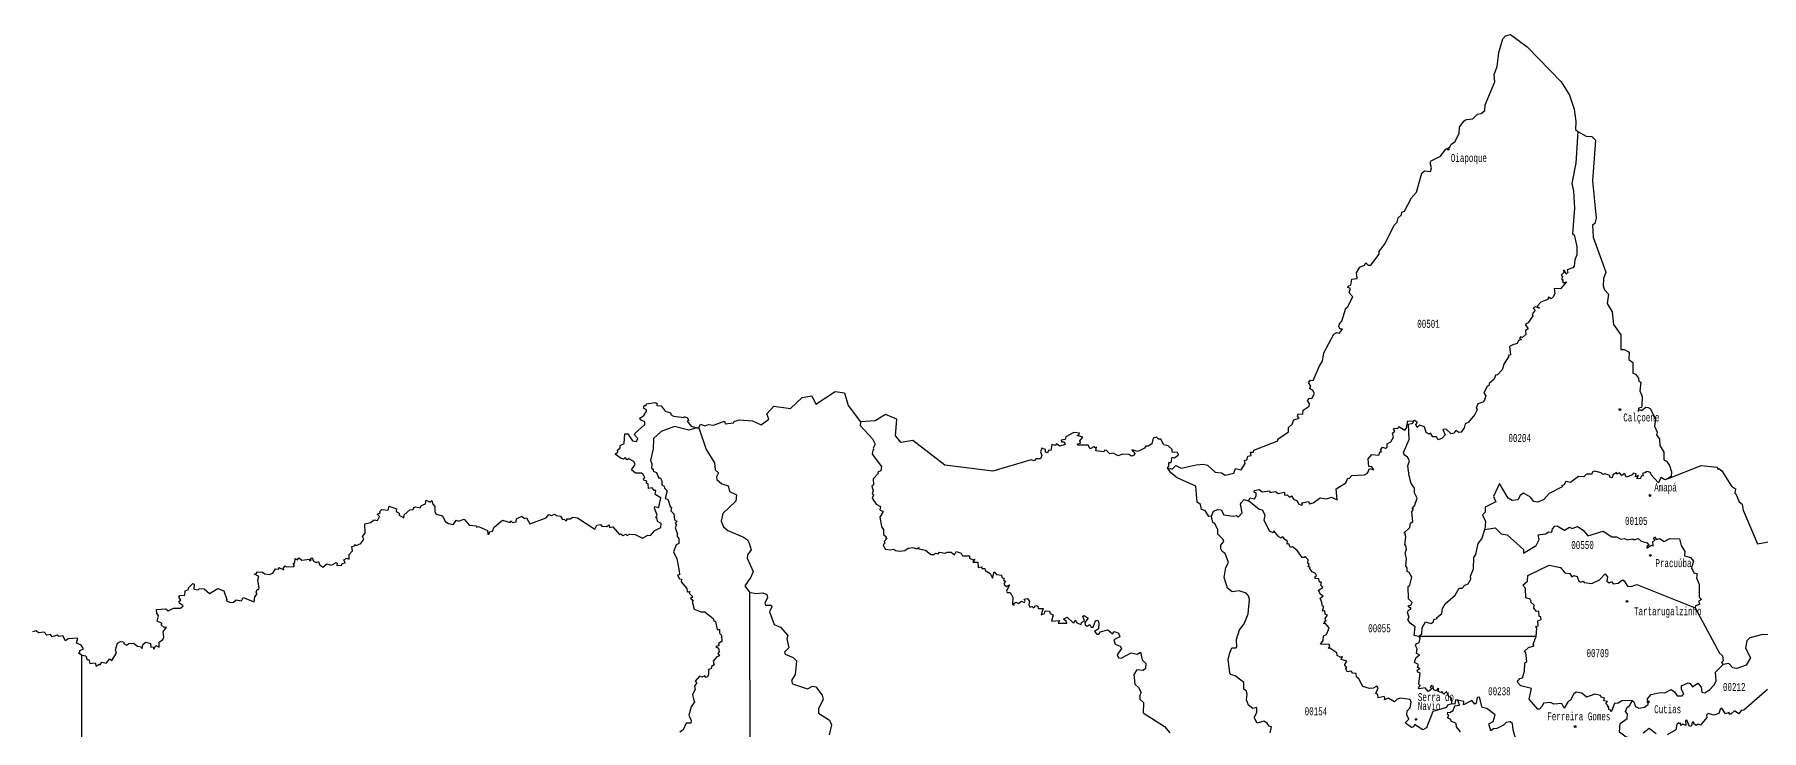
# Model space of a CAD drawing. Header units: millimetres. Extents: x 9851 to 10267, y 23387 to 23778.
# Drawn here: x 9999.4 to 10088.6, y 23733.2 to 23769.2 of the extents above; entities that cross this region are included whole.
import ezdxf
from ezdxf.enums import TextEntityAlignment as Align

# ---------------------------------------------------------------- set-up
doc = ezdxf.new("R2010")
doc.units = ezdxf.units.MM
doc.layers.add('3', color=7, linetype='Continuous')
doc.styles.add('MONOTXT', font='MONOTXT', dxfattribs={"height": 0.2})

# ---------------------------------------------------------------- blocks, each defined once
blk = doc.blocks.new('SEDE')
at = {"layer": '3', "color": 7, "linetype": 'Continuous'}
blk.add_circle((0, 0), 0.00451, dxfattribs=at)

msp = doc.modelspace()

# ---------------------------------------------------------------- linework, layer by layer
at = {"color": 7, "linetype": 'Continuous'}
for p, q in [((10033.577, 23748.818), (10033.68, 23748.829)), ((10036.303, 23740.325), (10036.319, 23710.888)), ((10070.86, 23738.027), (10070.887, 23738.027)), ((10076.935, 23738.025), (10070.887, 23738.027)), ((10001.802, 23727.432), (10001.802, 23737.074))]:
    msp.add_line(p, q, dxfattribs=at)
for points in [[(10057.965, 23746.657), (10057.997, 23746.738), (10058.143, 23746.69), (10058.329, 23746.873), (10058.602, 23746.735), (10059.37, 23746.916), (10059.761, 23746.94), (10059.961, 23746.902), (10060.352, 23746.531), (10060.678, 23746.49), (10060.871, 23746.37), (10061.314, 23746.484), (10061.399, 23746.727), (10061.697, 23746.652), (10061.907, 23746.979), (10061.88, 23747.14), (10061.999, 23747.172), (10062.038, 23747.366), (10062.217, 23747.39), (10062.183, 23747.571), (10062.342, 23747.567), (10062.355, 23747.667), (10063.595, 23748.153), (10063.587, 23748.231), (10064.14, 23748.611), (10064.148, 23748.84), (10064.328, 23749.014), (10064.413, 23749.243), (10064.702, 23749.32), (10064.607, 23749.433), (10064.651, 23749.548), (10064.883, 23749.531), (10064.899, 23749.739), (10065.208, 23749.947), (10065.229, 23750.07), (10065.121, 23750.243), (10065.228, 23750.362), (10065.358, 23750.341), (10065.48, 23750.594), (10065.398, 23750.751), (10065.228, 23750.863), (10065.298, 23750.987), (10065.178, 23751.165), (10065.277, 23751.288), (10065.424, 23751.268), (10065.755, 23752.029), (10065.895, 23752.27), (10065.973, 23752.699), (10066.486, 23753.66), (10066.644, 23753.748), (10066.788, 23753.728), (10066.94, 23753.932), (10066.823, 23753.932), (10066.742, 23754.04), (10066.773, 23754.204), (10066.905, 23754.335), (10067.102, 23755.016), (10067.194, 23755.071), (10067.466, 23755.599), (10067.282, 23755.803), (10067.342, 23756.037), (10067.214, 23756.08), (10067.248, 23756.174), (10067.365, 23756.194), (10067.424, 23756.519), (10067.69, 23756.555), (10067.652, 23756.84), (10067.825, 23757.136), (10068.065, 23757.24), (10068.133, 23757.36), (10068.261, 23757.228), (10068.395, 23757.243), (10068.835, 23757.811), (10068.825, 23757.938), (10069.129, 23758.339), (10069.617, 23759.323), (10069.766, 23759.452), (10069.815, 23759.691), (10069.985, 23759.835), (10069.997, 23759.984), (10070.143, 23760.027), (10070.505, 23760.714), (10070.753, 23761.017), (10071.036, 23761.986), (10071.179, 23762.113), (10071.474, 23762.086), (10071.541, 23762.265), (10071.464, 23762.52), (10071.513, 23762.632), (10071.995, 23762.871), (10072.272, 23763.237), (10072.473, 23763.341), (10072.548, 23763.496), (10072.733, 23763.61), (10072.957, 23764.046), (10072.98, 23764.368), (10073.199, 23764.678), (10073.321, 23764.762), (10073.672, 23764.807), (10073.901, 23765.049), (10074.097, 23765.082), (10074.291, 23765.243), (10074.31, 23765.535), (10074.802, 23766.711), (10074.778, 23767.095), (10074.921, 23767.509), (10075.018, 23768.241), (10075.215, 23768.944), (10075.352, 23769.099), (10075.616, 23769.165), (10076.48, 23768.533), (10078.237, 23766.711), (10078.654, 23766.029), (10078.908, 23765.305), (10078.989, 23764.669), (10078.967, 23764.246), (10079.089, 23764.157)], [(10079.089, 23764.157), (10078.982, 23762.515), (10078.78, 23761.46), (10078.871, 23761.071), (10078.924, 23760.189), (10078.821, 23758.854), (10078.909, 23758.801), (10079.045, 23758.196), (10079.039, 23757.763), (10078.938, 23757.519), (10078.907, 23757.183), (10078.836, 23757.09), (10078.539, 23756.991), (10078.581, 23756.859), (10078.488, 23756.777), (10078.403, 23756.966), (10078.35, 23756.956), (10078.378, 23756.862), (10078.237, 23756.713), (10078.319, 23756.611), (10078.254, 23756.552), (10078.328, 23756.478), (10078.292, 23756.407), (10078.354, 23756.323), (10078.503, 23756.378), (10078.2, 23756.018), (10077.869, 23756.037), (10077.912, 23755.764), (10077.828, 23755.619), (10077.709, 23755.503), (10077.577, 23755.588), (10077.543, 23755.464), (10077.186, 23755.322), (10076.99, 23755.118), (10077.108, 23755.008), (10076.901, 23755.078), (10076.791, 23755.02), (10076.887, 23754.901), (10076.737, 23754.707), (10076.762, 23754.62), (10076.525, 23754.253), (10076.369, 23754.16), (10076.534, 23753.941), (10076.393, 23753.854), (10076.41, 23753.649), (10076.229, 23753.496), (10076.129, 23753.524), (10076.072, 23753.44), (10076.189, 23753.392), (10076.023, 23753.337), (10075.959, 23753.187), (10075.737, 23753.108), (10075.554, 23753.032), (10075.615, 23752.598), (10075.502, 23752.565), (10075.536, 23752.519), (10075.28, 23752.153), (10075.182, 23751.831), (10074.938, 23751.568), (10074.833, 23751.542), (10074.777, 23751.333), (10074.518, 23751.111), (10074.496, 23750.997), (10074.407, 23750.982), (10074.239, 23750.613), (10074.337, 23750.489), (10074.268, 23750.261), (10074.182, 23750.146), (10073.927, 23750.058), (10073.842, 23749.835), (10073.906, 23749.789), (10073.769, 23749.522), (10073.449, 23749.124), (10073.268, 23749.035), (10073.228, 23748.828), (10073.057, 23748.604), (10072.937, 23748.579), (10072.785, 23748.679), (10072.694, 23748.554), (10072.542, 23748.518), (10072.288, 23748.752), (10072.124, 23748.734), (10072.238, 23748.457), (10072.092, 23748.282), (10071.883, 23748.198), (10071.797, 23748.366), (10071.605, 23748.356), (10071.484, 23748.557), (10071.414, 23748.495), (10071.255, 23748.58), (10071.178, 23748.881), (10070.91, 23748.955), (10070.801, 23748.85), (10070.726, 23749.004), (10070.807, 23749.1), (10070.65, 23749.196), (10070.598, 23749.163)], [(10079.089, 23764.157), (10079.526, 23763.901), (10079.812, 23763.896), (10080, 23763.703), (10079.848, 23761.596), (10080.047, 23759.672), (10079.966, 23759.391), (10079.853, 23759.297), (10079.886, 23758.682), (10080.536, 23756.878), (10080.417, 23756.547), (10080.399, 23756.168), (10080.478, 23755.966), (10080.685, 23755.735), (10080.608, 23755.252), (10080.867, 23754.83), (10080.944, 23754.167), (10081.313, 23753.639), (10081.317, 23752.874), (10081.487, 23752.88), (10081.737, 23752.743), (10081.724, 23752.361), (10081.938, 23752.211), (10081.93, 23751.655), (10082.07, 23751.592), (10082.225, 23751.393), (10082.252, 23751.238), (10082.346, 23751.184), (10082.296, 23750.738), (10082.421, 23750.445), (10082.397, 23749.973), (10082.385, 23749.879), (10082.227, 23749.838), (10082.21, 23749.666), (10082.275, 23749.77), (10082.388, 23749.724), (10082.6, 23749.885), (10082.729, 23749.879), (10082.842, 23749.807), (10083.108, 23749.278), (10083.051, 23748.915), (10083.192, 23748.604), (10083.155, 23748.455), (10083.313, 23748.245), (10083.331, 23747.91), (10083.532, 23747.561), (10083.534, 23747.169), (10083.672, 23747.105), (10083.824, 23746.882), (10083.93, 23746.551), (10083.909, 23746.316), (10083.731, 23746.179)], [(10033.68, 23748.829), (10033.773, 23749.014), (10034.016, 23748.934), (10034.184, 23749.004), (10034.44, 23748.968), (10035.01, 23749.176), (10035.05, 23749.033), (10035.477, 23749.084), (10035.509, 23749.157), (10035.759, 23749.23), (10036.462, 23749.186), (10036.903, 23748.982), (10037.3, 23749.278), (10037.195, 23749.553), (10037.554, 23749.952), (10038.409, 23749.832), (10039.028, 23750.391), (10039.522, 23750.474), (10039.726, 23750.055), (10040.719, 23750.707), (10041.214, 23750.634), (10041.403, 23749.983), (10042.034, 23749.135)], [(10001.802, 23737.074), (10002.01, 23737.03), (10002.088, 23736.83), (10002.163, 23736.838), (10002.213, 23736.632), (10002.488, 23736.668), (10002.544, 23736.507), (10002.697, 23736.61), (10002.755, 23736.563), (10002.841, 23736.702), (10003.058, 23736.663), (10003.244, 23736.882), (10003.36, 23736.796), (10003.605, 23737.174), (10003.549, 23737.352), (10003.652, 23737.696), (10003.81, 23737.771), (10003.955, 23737.76), (10003.997, 23737.649), (10004.116, 23737.591), (10004.23, 23737.68), (10004.469, 23737.682), (10004.674, 23737.535), (10004.872, 23737.496), (10004.902, 23737.418), (10004.98, 23737.63), (10005.11, 23737.743), (10005.355, 23737.677), (10005.374, 23737.474), (10005.485, 23737.493), (10005.527, 23737.377), (10005.627, 23737.574), (10005.794, 23737.477), (10005.805, 23737.747), (10005.995, 23737.882), (10006.047, 23737.991), (10006.013, 23738.281), (10006.177, 23738.512), (10006.055, 23738.506), (10005.906, 23738.645), (10005.96, 23738.699), (10005.705, 23738.83), (10005.775, 23739.099), (10005.677, 23739.246), (10005.669, 23739.427), (10006.137, 23739.458), (10006.272, 23739.358), (10006.537, 23739.507), (10006.9, 23739.498), (10007.038, 23739.613), (10006.853, 23739.761), (10006.841, 23739.861), (10006.92, 23739.907), (10006.809, 23740.063), (10006.861, 23740.151), (10007.125, 23740.178), (10007.152, 23740.399), (10007.322, 23740.463), (10007.311, 23740.555), (10007.532, 23740.768), (10007.613, 23740.737), (10007.585, 23740.482), (10007.828, 23740.441), (10007.874, 23740.522), (10008.133, 23740.505), (10008.396, 23740.265), (10008.826, 23740.52), (10009.15, 23740.399), (10009.295, 23739.951), (10009.26, 23739.898), (10009.462, 23739.787), (10009.643, 23739.809), (10009.78, 23739.937), (10010.062, 23739.871), (10010.147, 23740.051), (10010.714, 23739.828), (10010.744, 23740.08), (10010.869, 23740.235), (10010.813, 23740.329), (10010.857, 23740.471), (10010.931, 23740.456), (10010.97, 23740.526), (10010.903, 23740.965), (10010.953, 23741.13), (10010.73, 23741.254), (10010.854, 23741.313), (10010.855, 23741.382), (10011.137, 23741.369), (10011.254, 23741.274), (10011.488, 23741.246), (10011.667, 23741.309), (10011.806, 23741.541), (10011.985, 23741.516), (10011.985, 23741.6), (10012.235, 23741.476), (10012.225, 23741.576), (10012.314, 23741.687), (10012.355, 23741.633), (10012.758, 23741.65), (10012.792, 23741.708), (10012.72, 23741.817), (10012.802, 23741.861), (10012.833, 23742.064), (10012.952, 23741.99), (10013.013, 23742.095), (10013.174, 23741.985), (10013.56, 23742.026), (10013.572, 23741.952), (10013.655, 23741.974), (10013.637, 23742.084), (10013.705, 23742.107), (10013.776, 23741.935), (10013.916, 23741.855), (10014.032, 23741.906), (10014.078, 23741.755), (10014.252, 23741.621), (10014.463, 23741.783), (10014.708, 23741.727), (10014.939, 23741.859), (10014.996, 23741.824), (10014.985, 23741.701), (10015.224, 23741.722), (10015.253, 23741.804), (10015.405, 23741.839), (10015.343, 23742.002), (10015.495, 23742.078), (10015.614, 23742.028), (10015.611, 23742.271), (10015.783, 23742.466), (10015.758, 23742.686), (10015.886, 23742.723), (10015.905, 23742.798), (10015.98, 23742.745), (10016.223, 23742.836), (10016.378, 23743.066), (10016.306, 23743.209), (10016.437, 23743.382), (10016.422, 23743.858), (10016.727, 23743.925), (10016.906, 23744.072), (10017.079, 23744.035), (10017.189, 23744.24), (10017.065, 23744.361), (10017.214, 23744.409), (10017.194, 23744.502), (10017.3, 23744.601), (10017.624, 23744.57), (10017.685, 23744.765), (10018.068, 23744.634), (10018.045, 23744.495), (10018.192, 23744.409), (10018.202, 23744.301), (10018.433, 23744.166), (10018.465, 23744.333), (10018.757, 23744.585), (10018.923, 23744.594), (10018.965, 23744.699), (10019.068, 23744.739), (10019.282, 23744.689), (10019.348, 23744.808), (10019.557, 23744.9), (10019.59, 23745.076), (10019.793, 23744.976), (10019.889, 23745.062), (10019.931, 23744.873), (10020.045, 23744.763), (10020.044, 23744.485), (10020.117, 23744.358), (10020.437, 23744.267), (10020.581, 23743.985), (10020.749, 23743.871), (10020.995, 23743.827), (10021.164, 23744.042), (10021.258, 23743.992), (10021.559, 23744.102), (10021.821, 23743.791), (10022.17, 23743.751), (10022.194, 23743.69), (10022.298, 23743.73), (10022.768, 23743.523), (10022.777, 23743.332), (10022.843, 23743.322), (10022.87, 23743.439), (10023.018, 23743.486), (10023.107, 23743.682), (10023.547, 23744.056), (10023.933, 23743.921), (10023.965, 23744.007), (10024.057, 23743.93), (10024.246, 23743.969), (10024.265, 23744.11), (10024.542, 23744.257), (10024.678, 23744.141), (10024.772, 23744.162), (10024.958, 23743.857), (10025.8, 23744.178), (10025.928, 23744.338), (10026.067, 23744.29), (10026.244, 23744.359), (10026.309, 23744.283), (10026.527, 23744.256), (10026.638, 23744.081), (10026.72, 23744.1), (10026.786, 23744.031), (10026.858, 23744.031), (10026.87, 23744.126), (10027.035, 23744.127), (10027.174, 23744.212), (10027.407, 23744.169), (10028.316, 23743.579), (10028.412, 23743.784), (10028.606, 23743.818), (10028.667, 23743.742), (10028.932, 23743.724), (10029.047, 23743.803), (10029.071, 23743.675), (10029.23, 23743.705), (10029.58, 23743.308), (10029.628, 23743.348), (10029.77, 23743.263), (10029.903, 23743.328), (10029.982, 23743.248), (10030.092, 23743.317), (10030.39, 23743.3), (10030.767, 23743.111), (10031.055, 23743.28), (10031.192, 23743.249), (10031.413, 23743.513), (10031.718, 23743.678), (10031.737, 23743.875), (10031.551, 23743.988), (10031.536, 23744.131), (10031.461, 23744.19), (10031.531, 23744.302), (10031.393, 23744.662), (10031.405, 23744.763), (10031.619, 23744.703), (10031.725, 23745.208), (10031.428, 23745.376), (10031.465, 23745.584), (10031.375, 23745.583), (10031.269, 23745.715), (10031.088, 23745.682), (10031.059, 23745.928), (10030.975, 23745.949), (10031.001, 23746.058), (10030.843, 23746.111), (10030.819, 23746.194), (10030.89, 23746.256), (10030.799, 23746.41), (10030.725, 23746.474), (10030.405, 23746.486), (10030.206, 23746.645), (10030.395, 23746.933), (10030.327, 23747.076), (10030.068, 23747.226), (10029.983, 23747.172), (10029.876, 23747.297), (10029.796, 23747.212), (10029.667, 23747.246), (10029.367, 23747.455), (10029.503, 23747.58), (10029.475, 23747.662), (10029.611, 23747.784), (10029.622, 23747.909), (10029.818, 23748.01), (10029.855, 23748.521), (10030.017, 23748.506), (10030.25, 23748.148), (10030.46, 23748.122), (10030.531, 23748.273), (10030.357, 23748.461), (10030.39, 23748.54), (10030.886, 23749.001), (10030.899, 23749.137), (10030.667, 23749.241), (10030.641, 23749.326), (10030.845, 23749.468), (10030.981, 23749.694), (10030.977, 23749.762), (10030.827, 23749.843), (10030.863, 23749.975), (10030.96, 23749.987), (10030.974, 23750.072), (10031.41, 23750.132), (10031.515, 23750.103), (10031.512, 23749.984), (10031.74, 23749.97), (10031.948, 23749.687), (10032.211, 23749.603), (10032.249, 23749.489), (10032.368, 23749.42), (10032.917, 23749.363), (10032.942, 23749.415), (10033.09, 23749.35), (10033.141, 23749.203), (10033.082, 23749.177), (10033.287, 23748.902), (10033.577, 23748.818)], [(10033.577, 23748.818), (10033.157, 23748.705), (10032.421, 23748.888), (10031.733, 23748.633), (10031.338, 23748.265), (10031.317, 23747.739), (10031.188, 23747.157), (10031.259, 23746.966), (10031.232, 23746.747), (10031.327, 23746.681), (10031.318, 23746.589), (10031.503, 23746.519), (10031.616, 23746.227), (10031.685, 23746.249), (10031.772, 23746.077), (10031.769, 23745.874), (10031.888, 23745.809), (10031.9, 23745.696), (10032.043, 23745.568), (10031.944, 23745.17), (10032.075, 23745.144), (10032.195, 23744.756), (10032.276, 23744.7), (10032.231, 23744.529), (10032.397, 23744.38), (10032.425, 23744.073), (10032.537, 23744.001), (10032.457, 23743.903), (10032.535, 23743.783), (10032.463, 23743.677), (10032.579, 23743.326), (10032.548, 23743.231), (10032.643, 23743.098), (10032.643, 23742.847), (10032.518, 23742.776), (10032.366, 23742.418), (10032.537, 23742.056), (10032.663, 23741.43), (10032.682, 23741.23), (10032.581, 23741.204), (10032.689, 23741.01), (10032.789, 23741.001), (10032.777, 23740.852), (10033.062, 23740.515), (10033.085, 23740.337), (10033.217, 23740.361), (10033.175, 23740.266), (10033.372, 23740.087), (10033.256, 23739.992), (10033.409, 23739.902), (10033.338, 23739.851), (10033.437, 23739.451), (10033.786, 23739.303), (10033.995, 23739.305), (10034.427, 23738.956), (10034.455, 23738.837), (10034.548, 23738.802), (10034.636, 23738.387), (10034.753, 23738.387), (10034.753, 23738.208), (10034.852, 23738.11), (10034.871, 23737.767), (10034.699, 23737.671), (10034.708, 23737.556), (10034.552, 23737.51), (10034.705, 23737.426), (10034.736, 23737.234), (10034.656, 23737.147), (10034.754, 23737.027), (10034.62, 23736.979), (10034.422, 23736.757), (10034.476, 23736.566), (10034.334, 23736.49), (10034.311, 23736.365), (10034.18, 23736.325), (10034.188, 23736.071), (10034.123, 23735.948), (10034.04, 23735.906), (10033.991, 23735.992), (10033.837, 23735.927), (10033.713, 23735.985), (10033.492, 23735.728), (10033.574, 23735.615), (10033.452, 23735.488), (10033.489, 23735.288), (10033.357, 23735.026), (10033.411, 23734.799), (10033.455, 23734.656), (10033.279, 23734.404), (10033.173, 23733.97), (10033.293, 23733.695), (10033.269, 23733.545), (10033.029, 23733.548), (10032.875, 23733.212), (10032.703, 23733.089)], [(10033.68, 23748.829), (10034.057, 23747.703), (10034.483, 23747.023), (10034.531, 23746.651), (10034.703, 23746.503), (10034.59, 23746.294), (10034.607, 23746.152), (10034.862, 23745.923), (10035.195, 23745.821), (10035.258, 23745.535), (10035.633, 23745.367), (10035.587, 23745.028), (10034.921, 23744.393), (10034.843, 23744.001), (10034.949, 23743.711), (10035.178, 23743.515), (10035.987, 23743.177), (10036.189, 23743.028), (10036.282, 23742.855), (10036.377, 23742.515), (10036.196, 23742.249), (10036.185, 23742.082), (10036.482, 23741.401), (10036.372, 23741.11), (10036.058, 23740.648), (10036.303, 23740.325)], [(10042.034, 23749.135), (10042.01, 23748.95), (10042.66, 23748.25), (10042.795, 23747.977), (10042.685, 23747.776), (10042.728, 23747.697), (10042.666, 23747.661), (10042.643, 23747.461), (10043.126, 23746.821), (10043.078, 23746.607), (10042.925, 23746.539), (10042.939, 23746.463), (10042.694, 23746.186), (10042.71, 23745.876), (10042.619, 23745.805), (10042.695, 23745.561), (10042.628, 23745.426), (10042.697, 23745.335), (10042.644, 23745.192), (10042.719, 23745.055), (10042.847, 23744.87), (10043.067, 23744.759), (10043.035, 23744.581), (10043.212, 23744.503), (10043.041, 23744.202), (10043.122, 23743.722), (10043.226, 23743.555), (10043.225, 23743.307), (10043.359, 23743.19), (10043.351, 23743.118), (10043.417, 23743.117), (10043.25, 23742.94), (10043.288, 23742.855), (10043.213, 23742.776), (10043.309, 23742.555), (10043.572, 23742.508), (10043.752, 23742.555), (10043.835, 23742.475), (10044.045, 23742.453), (10044.32, 23742.483), (10044.498, 23742.604), (10044.738, 23742.642), (10044.946, 23742.574), (10045.048, 23742.642), (10045.046, 23742.573), (10045.387, 23742.5), (10045.671, 23742.279), (10045.845, 23742.27), (10045.91, 23742.351), (10046.044, 23742.312), (10046.109, 23742.389), (10046.411, 23742.338), (10046.51, 23742.402), (10046.717, 23742.395), (10046.882, 23742.249), (10046.98, 23742.434), (10047.24, 23742.338), (10047.31, 23742.204), (10047.664, 23742.208), (10047.659, 23742.091), (10047.858, 23742.003), (10047.94, 23742.036), (10047.833, 23741.885), (10048.089, 23741.878), (10048.12, 23741.598), (10048.263, 23741.635), (10048.312, 23741.558), (10048.455, 23741.557), (10048.473, 23741.45), (10048.727, 23741.287), (10048.846, 23741.046), (10048.935, 23741.378), (10049.068, 23741.237), (10049.32, 23741.203), (10049.333, 23741.082), (10049.459, 23741.036), (10049.422, 23740.968), (10049.526, 23740.871), (10049.443, 23740.766), (10049.473, 23740.711), (10049.571, 23740.612), (10049.737, 23740.703), (10049.582, 23740.379), (10049.612, 23740.309), (10049.769, 23740.302), (10049.911, 23740.061), (10049.892, 23739.68), (10049.977, 23739.654), (10049.962, 23739.746), (10050.065, 23739.806), (10050.197, 23739.732), (10050.357, 23739.858), (10050.511, 23739.795), (10050.545, 23739.865), (10050.481, 23739.965), (10050.666, 23739.994), (10050.762, 23739.845), (10050.722, 23739.691), (10050.782, 23739.555), (10050.895, 23739.588), (10050.995, 23739.52), (10051.086, 23739.641), (10051.198, 23739.596), (10051.216, 23739.476), (10051.469, 23739.489), (10051.402, 23739.272), (10051.374, 23739.151), (10051.532, 23739.22), (10051.582, 23739.366), (10051.797, 23739.348), (10051.824, 23739.231), (10051.989, 23739.152), (10051.9, 23738.822), (10052.314, 23738.86), (10052.253, 23738.715), (10052.686, 23738.715), (10052.682, 23738.817), (10052.529, 23738.936), (10052.717, 23739.032), (10053.011, 23738.766), (10053.076, 23738.756), (10053.132, 23738.881), (10053.206, 23738.743), (10053.433, 23738.66), (10053.443, 23738.754), (10053.603, 23738.85), (10053.516, 23739.079), (10053.585, 23739.114), (10053.799, 23738.979), (10053.622, 23738.761), (10053.642, 23738.637), (10053.742, 23738.576), (10053.882, 23738.655), (10053.952, 23738.523), (10054.051, 23738.517), (10054.179, 23738.837), (10054.288, 23738.873), (10054.352, 23738.721), (10054.322, 23738.436), (10054.126, 23738.292), (10054.247, 23738.159), (10054.338, 23738.147), (10054.424, 23738.271), (10054.805, 23738.379), (10055.05, 23738.17), (10055.162, 23738.3), (10055.371, 23738.206), (10055.423, 23738.021), (10055.13, 23737.863), (10055.19, 23737.645), (10055.452, 23737.533), (10055.523, 23737.41), (10055.294, 23737.082), (10055.367, 23736.922), (10055.505, 23736.914), (10056.019, 23737.19), (10056.328, 23737.115), (10056.492, 23737.224), (10056.582, 23736.824), (10056.783, 23736.634), (10056.758, 23736.382), (10056.635, 23736.273), (10056.313, 23736.31), (10056.161, 23736.072), (10056.199, 23735.571), (10056.397, 23735.393), (10056.533, 23735.134), (10056.457, 23734.995), (10056.471, 23734.79), (10056.649, 23734.618), (10056.642, 23734.09), (10057.734, 23733.387), (10058.008, 23733.047)], [(10057.965, 23746.657), (10057.887, 23746.763), (10057.957, 23746.845), (10057.959, 23747.031), (10058.083, 23747.034), (10058.142, 23747.306), (10058.258, 23747.278), (10058.462, 23747.421), (10058.449, 23747.486), (10058.41, 23747.551), (10058.136, 23747.561), (10058.136, 23747.699), (10057.929, 23747.894), (10057.697, 23747.952), (10057.556, 23748.238), (10057.421, 23748.242), (10057.318, 23748.348), (10057.157, 23748.29), (10057.08, 23748.004), (10056.899, 23747.881), (10056.767, 23747.879), (10056.706, 23747.772), (10056.353, 23747.6), (10056.06, 23747.686), (10056.212, 23747.498), (10056.17, 23747.408), (10056.026, 23747.365), (10055.903, 23747.446), (10055.554, 23747.462), (10055.347, 23747.369), (10055.08, 23747.512), (10054.914, 23747.487), (10054.744, 23747.659), (10054.634, 23747.661), (10054.607, 23747.582), (10054.194, 23747.643), (10054.224, 23747.822), (10054.145, 23747.794), (10054.118, 23747.851), (10053.895, 23747.743), (10053.802, 23747.92), (10053.269, 23747.925), (10053.249, 23747.993), (10053.391, 23748.037), (10053.36, 23748.15), (10053.522, 23748.338), (10053.221, 23748.436), (10053.32, 23748.463), (10053.34, 23748.547), (10053.049, 23748.58), (10052.639, 23748.364), (10052.611, 23748.222), (10052.407, 23748.194), (10052.422, 23748.092), (10052.55, 23748.094), (10052.608, 23747.968), (10052.336, 23747.874), (10052.161, 23747.997), (10052.098, 23747.913), (10051.918, 23747.961), (10051.865, 23747.66), (10051.77, 23747.678), (10051.679, 23747.537), (10051.593, 23747.569), (10051.597, 23747.704), (10051.394, 23747.767), (10051.336, 23747.578), (10051.4, 23747.391), (10051.333, 23747.221), (10051.085, 23747.227), (10051.008, 23747.121), (10050.857, 23747.171), (10048.866, 23746.585), (10046.391, 23746.896), (10044.74, 23748.169), (10044.134, 23748.067), (10043.836, 23748.411), (10043.908, 23749.265), (10043.317, 23749.512), (10042.783, 23749.187), (10042.034, 23749.135)], [(10062.077, 23745.045), (10062.165, 23745.196), (10062.385, 23745.161), (10062.468, 23745.315), (10062.47, 23745.46), (10062.369, 23745.488), (10062.394, 23745.579), (10062.628, 23745.642), (10062.79, 23745.511), (10063.155, 23745.574), (10063.184, 23745.474), (10063.467, 23745.525), (10063.603, 23745.424), (10063.947, 23745.489), (10063.93, 23745.336), (10064.076, 23745.364), (10064.189, 23745.243), (10064.304, 23745.305), (10064.411, 23745.127), (10064.59, 23745.045), (10064.655, 23744.895), (10064.819, 23744.832), (10064.868, 23744.852), (10064.837, 23744.943), (10065.175, 23745.014), (10065.233, 23744.893), (10065.411, 23744.948), (10065.787, 23745.212), (10066.108, 23745.149), (10066.362, 23745.247), (10066.663, 23745.099), (10066.613, 23745.674), (10067.107, 23745.988), (10067.202, 23746.213), (10067.284, 23746.197), (10067.41, 23746.353), (10068.067, 23746.397), (10068.233, 23746.485), (10068.334, 23746.728), (10068.551, 23746.65), (10068.442, 23746.813), (10068.293, 23746.828), (10068.269, 23747.213), (10068.444, 23747.437), (10068.819, 23747.41), (10068.858, 23747.589), (10068.955, 23747.579), (10068.912, 23747.706), (10068.997, 23747.826), (10069.155, 23747.776), (10069.244, 23747.828), (10069.24, 23747.997), (10069.425, 23748.095), (10069.563, 23748.339), (10069.513, 23748.546), (10069.639, 23748.645), (10069.564, 23748.733), (10069.624, 23748.807), (10069.802, 23748.787), (10069.839, 23748.894), (10070.158, 23748.711), (10070.244, 23748.815), (10070.308, 23749.178), (10070.598, 23749.163)], [(10070.86, 23738.027), (10070.635, 23738.086), (10070.696, 23738.541), (10070.428, 23738.725), (10070.308, 23738.916), (10070.383, 23739.013), (10070.29, 23739.268), (10070.323, 23739.371), (10070.478, 23739.476), (10070.343, 23739.569), (10070.353, 23739.631), (10070.462, 23739.656), (10070.532, 23739.796), (10070.35, 23739.973), (10070.324, 23740.624), (10070.41, 23740.68), (10070.519, 23741.099), (10070.382, 23741.35), (10070.274, 23741.403), (10070.278, 23741.581), (10070.205, 23741.669), (10070.242, 23742.062), (10070.172, 23742.35), (10070.242, 23742.547), (10070.208, 23742.747), (10070.152, 23742.752), (10070.203, 23743.201), (10070.155, 23743.386), (10070.101, 23743.379), (10070.406, 23743.677), (10070.449, 23743.892), (10070.562, 23743.987), (10070.522, 23744.473), (10070.604, 23744.616), (10070.54, 23744.645), (10070.655, 23744.785), (10070.784, 23745.183), (10070.65, 23745.461), (10070.662, 23745.698), (10070.481, 23745.949), (10070.373, 23746.346), (10070.313, 23746.86), (10070.388, 23747.126), (10070.298, 23747.304), (10070.118, 23747.422), (10070.09, 23747.544), (10070.376, 23748.216), (10070.337, 23749.014), (10070.564, 23749.069), (10070.598, 23749.163)], [(10060.168, 23744.263), (10060.022, 23744.246), (10059.847, 23744.549), (10059.652, 23744.602), (10059.595, 23744.867), (10059.426, 23744.987), (10059.365, 23745.806), (10058.39, 23746.243), (10058.058, 23746.503), (10057.965, 23746.657)], [(10083.731, 23746.179), (10083.59, 23746.129), (10083.374, 23746.249), (10083.267, 23745.979), (10082.875, 23746.387), (10082.867, 23746.495), (10082.751, 23746.551), (10082.605, 23746.563), (10082.613, 23746.508), (10082.438, 23746.464), (10082.47, 23746.342), (10082.382, 23746.331), (10082.315, 23746.183), (10082.144, 23746.203), (10082.222, 23746.363), (10082.066, 23746.283), (10082.111, 23746.451), (10081.95, 23746.478), (10081.923, 23746.389), (10081.611, 23746.28), (10081.509, 23746.469), (10081.358, 23746.359), (10081.248, 23746.497), (10081.101, 23746.423), (10081.107, 23746.515), (10080.902, 23746.386), (10080.868, 23746.232), (10080.751, 23746.273), (10080.745, 23746.356), (10080.488, 23746.444), (10080.385, 23746.415), (10080.297, 23746.505), (10079.971, 23746.588), (10079.834, 23746.534), (10079.815, 23746.429), (10079.547, 23746.421), (10079.411, 23746.29), (10079.122, 23746.304), (10078.721, 23745.989), (10078.469, 23746.045), (10078.367, 23745.858), (10078.262, 23745.836), (10078.279, 23745.768), (10077.613, 23745.427), (10077.319, 23745.1), (10077.01, 23744.98), (10076.814, 23745.011), (10076.65, 23745.235), (10076.292, 23745.44), (10076.106, 23745.333), (10075.999, 23745.1), (10075.708, 23745.062), (10075.497, 23745.193), (10075.047, 23745.939), (10074.737, 23745.281), (10074.865, 23744.997), (10074.312, 23744.72), (10074.3, 23744.459), (10074.166, 23744.33), (10074.328, 23743.98), (10074.286, 23743.56)], [(10083.731, 23746.179), (10085.456, 23746.874), (10086.295, 23746.789), (10086.321, 23746.692), (10086.375, 23746.729), (10086.532, 23746.596), (10087.037, 23745.806), (10087.232, 23745.665), (10087.198, 23745.452), (10087.264, 23745.419), (10087.42, 23744.998), (10087.585, 23744.875), (10087.63, 23744.57), (10088.375, 23742.829), (10089.024, 23742.945)], [(10060.168, 23744.263), (10060.277, 23744.517), (10060.502, 23744.606), (10060.671, 23744.581), (10060.812, 23744.317), (10061.29, 23744.248), (10061.467, 23744.298), (10061.544, 23744.213), (10061.752, 23744.423), (10061.67, 23744.884), (10061.719, 23744.961), (10061.862, 23745.115), (10062.077, 23745.045)], [(10063.201, 23733.052), (10063.275, 23733.354), (10063.141, 23733.405), (10063.036, 23733.558), (10062.867, 23733.657), (10062.523, 23733.553), (10062.38, 23733.845), (10062.515, 23734.099), (10062.515, 23734.365), (10062.294, 23734.31), (10062.076, 23734.49), (10061.979, 23734.753), (10062.016, 23735.04), (10061.967, 23735.202), (10061.842, 23735.312), (10061.829, 23735.657), (10061.384, 23735.997), (10061.156, 23736.064), (10061.118, 23736.155), (10061.032, 23736.858), (10061.108, 23737.193), (10061.222, 23737.452), (10061.433, 23737.446), (10061.472, 23737.502), (10061.456, 23737.873), (10061.608, 23738.374), (10061.853, 23738.686), (10062.063, 23739.212), (10062.127, 23739.947), (10062.085, 23740.131), (10061.964, 23740.271), (10061.599, 23740.394), (10061.235, 23740.34), (10060.987, 23740.537), (10060.814, 23741.088), (10060.903, 23741.603), (10061.05, 23741.853), (10060.869, 23742.333), (10060.712, 23742.421), (10060.646, 23742.562), (10060.652, 23742.765), (10060.805, 23742.946), (10060.762, 23743.058), (10060.499, 23743.318), (10060.486, 23743.544), (10060.333, 23743.87), (10060.233, 23743.934), (10060.168, 23744.263)], [(10072.584, 23734.556), (10072.354, 23734.49), (10072.304, 23734.364), (10071.6, 23734.15), (10071.283, 23733.316), (10071.087, 23733.209), (10070.753, 23733.415), (10070.668, 23733.486), (10070.611, 23733.367), (10070.495, 23733.331), (10070.177, 23733.565), (10070.367, 23733.751), (10070.261, 23733.978), (10070.283, 23734.185), (10070.424, 23734.349), (10070.485, 23734.63), (10070.427, 23734.778), (10069.913, 23734.84), (10069.753, 23734.793), (10069.628, 23734.655), (10069.291, 23734.846), (10069.106, 23734.752), (10069.125, 23734.839), (10069.08, 23734.929), (10068.773, 23734.856), (10068.764, 23735.034), (10068.655, 23735.078), (10068.782, 23735.378), (10068.707, 23735.472), (10068.515, 23735.356), (10068.33, 23735.344), (10067.983, 23735.444), (10067.783, 23735.851), (10067.66, 23735.954), (10067.645, 23736.121), (10067.461, 23736.146), (10067.387, 23736.233), (10067.17, 23736.205), (10067.11, 23736.374), (10067.16, 23736.466), (10067.069, 23736.499), (10067.058, 23736.589), (10067.154, 23736.755), (10066.874, 23736.838), (10066.929, 23737), (10066.854, 23736.955), (10066.663, 23737.056), (10066.637, 23737.186), (10066.285, 23737.433), (10066.213, 23737.421), (10066.273, 23737.508), (10066.246, 23737.617), (10065.8, 23737.639), (10065.943, 23737.832), (10065.959, 23738.067), (10066.104, 23738.135), (10066.243, 23738.478), (10066.044, 23738.716), (10065.969, 23738.69), (10066.035, 23738.857), (10066.088, 23738.822), (10066.039, 23738.971), (10066.165, 23739.144), (10066.037, 23739.192), (10066.018, 23739.36), (10065.901, 23739.342), (10065.965, 23739.592), (10065.896, 23739.609), (10065.869, 23739.792), (10065.776, 23740.022), (10065.932, 23740.124), (10065.795, 23740.211), (10065.694, 23740.423), (10065.925, 23740.574), (10065.822, 23740.706), (10065.843, 23740.846), (10065.754, 23740.836), (10065.709, 23741.017), (10065.53, 23741.025), (10065.523, 23741.136), (10065.595, 23741.194), (10065.546, 23741.286), (10065.363, 23741.381), (10065.249, 23741.543), (10065.265, 23741.622), (10065.162, 23741.63), (10065.218, 23741.783), (10065.137, 23741.815), (10065.165, 23742), (10065.008, 23742.177), (10064.969, 23742.113), (10064.844, 23742.113), (10064.595, 23742.475), (10064.348, 23742.675), (10064.241, 23742.64), (10064.154, 23742.818), (10064.08, 23742.814), (10064.102, 23742.96), (10063.904, 23743.084), (10063.904, 23743.146), (10063.82, 23743.185), (10063.763, 23743.113), (10063.645, 23743.181), (10063.387, 23743.491), (10063.347, 23743.4), (10063.172, 23743.489), (10062.887, 23744.051), (10062.947, 23744.306), (10062.8, 23744.567), (10062.638, 23744.602), (10062.077, 23745.045)], [(10070.86, 23738.027), (10071.036, 23738.163), (10071.044, 23738.481), (10071.227, 23738.796), (10071.497, 23738.702), (10071.633, 23738.797), (10071.651, 23738.905), (10071.829, 23738.969), (10071.787, 23738.996), (10072.072, 23739.226), (10072.095, 23739.474), (10072.232, 23739.717), (10072.75, 23740.165), (10072.955, 23740.525), (10073.115, 23740.529), (10073.249, 23740.682), (10073.432, 23740.75), (10073.563, 23740.993), (10073.55, 23741.16), (10073.701, 23741.538), (10073.714, 23742.111), (10073.825, 23742.28), (10073.945, 23742.836), (10074.138, 23743.076), (10074.286, 23743.56)], [(10074.286, 23743.56), (10074.818, 23743.645), (10075.128, 23743.349), (10075.44, 23743.297), (10076.287, 23742.525), (10076.287, 23742.348), (10076.932, 23742.741), (10077.096, 23743.046), (10077.035, 23743.298), (10077.428, 23743.338), (10077.602, 23743.454), (10077.758, 23743.432), (10077.78, 23743.601), (10077.905, 23743.742), (10078.03, 23743.765), (10078.399, 23743.529), (10078.656, 23743.687), (10078.793, 23743.622), (10079.079, 23743.715), (10079.373, 23743.524), (10079.612, 23743.247), (10080.401, 23743.485), (10080.846, 23743.181), (10081.084, 23743.187), (10081.306, 23743.072), (10081.506, 23743.098), (10081.66, 23743.026), (10081.938, 23743.08), (10082.001, 23743.026), (10082.205, 23743.097), (10082.371, 23742.96), (10082.671, 23742.882), (10082.768, 23742.759), (10082.657, 23742.685), (10082.662, 23742.606), (10082.881, 23742.765), (10082.977, 23742.719), (10082.961, 23742.941), (10083.08, 23743.022), (10083.004, 23743.086), (10083.046, 23743.19), (10083.158, 23743.052), (10083.305, 23743.096), (10083.547, 23742.94), (10083.842, 23743.101), (10084.35, 23743.092), (10084.428, 23742.739), (10084.617, 23742.423), (10084.602, 23742.201), (10084.916, 23742.12), (10085.075, 23741.93), (10084.958, 23741.593), (10085.083, 23741.327), (10085.253, 23741.27), (10085.22, 23741.068), (10085.367, 23740.719), (10085.359, 23740.073), (10085.476, 23739.95), (10085.326, 23739.847), (10085.399, 23739.712), (10085.177, 23739.617), (10085.151, 23739.522)], [(10076.935, 23738.025), (10076.972, 23738.471), (10076.925, 23738.549), (10077.039, 23738.578), (10077.031, 23738.845), (10077.191, 23738.907), (10077.189, 23739.05), (10077.099, 23739.063), (10077.072, 23739.351), (10076.95, 23739.32), (10076.813, 23739.502), (10076.832, 23739.656), (10076.642, 23739.831), (10076.686, 23739.861), (10076.635, 23739.972), (10076.402, 23740.029), (10076.386, 23740.531), (10076.253, 23740.689), (10076.496, 23740.898), (10076.502, 23741.194), (10077.611, 23741.72), (10078.198, 23741.594), (10078.414, 23741.321), (10078.674, 23741.3), (10078.775, 23741.111), (10078.893, 23741.186), (10079.057, 23741.129), (10079.14, 23740.897), (10079.243, 23740.836), (10079.368, 23740.895), (10079.425, 23740.832), (10079.809, 23740.775), (10080.213, 23740.96), (10080.505, 23741.273), (10080.63, 23741.126), (10080.585, 23740.888), (10080.712, 23740.813), (10080.844, 23740.881), (10080.923, 23740.761), (10081.174, 23740.796), (10081.393, 23740.958), (10081.495, 23740.916), (10081.662, 23740.636), (10081.845, 23740.615), (10082.147, 23740.721), (10085.151, 23739.522)], [(10036.303, 23740.325), (10036.619, 23740.254), (10036.981, 23740.3), (10037.198, 23740.206), (10037.227, 23740.048), (10037.089, 23739.761), (10037.123, 23739.646), (10037.421, 23739.656), (10037.449, 23739.563), (10037.331, 23739.316), (10037.572, 23738.661), (10037.909, 23738.509), (10038.287, 23738.086), (10038.226, 23737.908), (10038.323, 23737.449), (10038.101, 23737.218), (10038.148, 23737.115), (10038.554, 23736.946), (10038.722, 23736.774), (10038.652, 23736.071), (10038.466, 23735.753), (10038.523, 23735.581), (10039.304, 23735.335), (10039.552, 23735.463), (10039.732, 23735.428), (10040.045, 23734.993), (10040.11, 23734.801), (10039.858, 23734.3), (10039.868, 23734.061), (10040.427, 23733.707), (10040.543, 23733.46), (10040.41, 23732.951)], [(10085.151, 23739.522), (10086.414, 23737.169), (10086.563, 23737.034), (10086.594, 23736.777), (10086.514, 23736.686), (10086.597, 23736.579)], [(10001.802, 23737.074), (10001.635, 23737.18), (10001.71, 23737.21), (10001.71, 23737.307), (10001.888, 23737.399), (10001.769, 23737.591), (10001.533, 23737.696), (10001.591, 23737.952), (10001.097, 23737.921), (10000.969, 23737.813), (10000.819, 23738.068), (10000.624, 23738.035), (10000.527, 23738.107), (10000.272, 23738.024), (10000.18, 23738.143), (9999.994, 23738.107), (9999.858, 23738.26), (9999.572, 23738.224), (9999.441, 23738.321), (9999.249, 23738.28)], [(10072.584, 23734.556), (10072.571, 23734.845), (10072.449, 23734.906), (10072.315, 23735.189), (10072.176, 23735.057), (10072.068, 23735.189), (10072.009, 23735.144), (10071.882, 23735.19), (10071.92, 23735.322), (10071.858, 23735.349), (10071.775, 23735.224), (10071.695, 23735.259), (10071.609, 23735.37), (10071.638, 23735.45), (10071.53, 23735.507), (10071.46, 23735.421), (10071.532, 23735.341), (10071.499, 23735.277), (10071.353, 23735.197), (10071.206, 23735.386), (10070.892, 23735.326), (10070.854, 23735.387), (10070.947, 23735.498), (10070.885, 23735.572), (10070.945, 23736.132), (10070.819, 23736.186), (10070.801, 23736.296), (10070.953, 23736.385), (10070.815, 23736.428), (10070.869, 23736.593), (10070.663, 23736.696), (10070.717, 23736.936), (10070.919, 23737.093), (10070.761, 23737.148), (10070.786, 23737.401), (10070.714, 23737.562), (10070.745, 23737.655), (10070.895, 23737.725), (10070.939, 23737.964), (10070.887, 23738.027)], [(10081.898, 23734.726), (10081.366, 23734.709), (10081.183, 23734.588), (10080.988, 23734.569), (10080.813, 23734.133), (10080.788, 23734.222), (10080.687, 23734.252), (10080.686, 23734.392), (10080.617, 23734.401), (10080.646, 23734.458), (10080.542, 23734.573), (10080.619, 23734.67), (10080.438, 23734.708), (10080.464, 23734.853), (10080.3, 23734.891), (10080.258, 23734.982), (10079.967, 23735.048), (10079.542, 23734.893), (10079.292, 23735.105), (10079.012, 23735.16), (10078.893, 23735.076), (10078.717, 23734.746), (10078.586, 23734.667), (10078.391, 23734.327), (10078.268, 23734.568), (10077.857, 23734.529), (10077.676, 23734.623), (10077.317, 23734.592), (10077.254, 23734.429), (10077.104, 23734.269), (10077.028, 23734.27), (10076.577, 23734.797), (10076.699, 23735.338), (10076.155, 23735.487), (10075.963, 23735.681), (10076.088, 23735.863), (10076.238, 23735.904), (10076.341, 23736.237), (10076.363, 23736.672), (10076.463, 23736.734), (10076.4, 23737.201), (10076.327, 23737.265), (10076.551, 23737.461), (10076.829, 23737.543), (10076.793, 23737.641), (10076.935, 23738.025)], [(10090.073, 23736.884), (10089.703, 23736.869), (10089.408, 23737.014), (10089.47, 23737.889), (10089.378, 23738.099), (10088.63, 23738.13), (10087.972, 23737.957), (10087.821, 23737.805), (10087.758, 23737.427), (10088.005, 23736.934), (10087.793, 23736.555), (10087.311, 23736.374), (10087.105, 23736.408), (10086.888, 23736.632), (10086.597, 23736.579)], [(10081.898, 23734.726), (10081.992, 23734.649), (10082.069, 23734.408), (10082.245, 23734.327), (10082.539, 23734.374), (10082.724, 23734.515), (10082.697, 23734.816), (10082.888, 23735.04), (10083.35, 23735.143), (10083.59, 23735.112), (10083.917, 23735.291), (10084.092, 23735.18), (10084.229, 23734.97), (10084.48, 23734.961), (10084.563, 23735.069), (10084.448, 23735.289), (10084.442, 23735.482), (10084.795, 23735.644), (10084.898, 23735.608), (10085.01, 23735.436), (10085.292, 23735.618), (10085.471, 23735.406), (10085.494, 23735.155), (10085.65, 23735.121), (10085.915, 23735.287), (10086.161, 23735.555), (10086.237, 23735.734), (10086.212, 23736.194), (10086.597, 23736.579)], [(10088.898, 23735.301), (10087.673, 23734.231), (10087.531, 23734.213), (10087.409, 23734.034), (10087.181, 23734.186), (10086.997, 23734.019), (10086.914, 23734.02), (10086.908, 23734.101), (10086.715, 23734.026), (10086.53, 23734.32), (10086.446, 23734.264), (10086.383, 23734.055), (10086.122, 23733.96), (10085.822, 23734.044), (10085.736, 23733.969), (10085.755, 23733.838), (10085.437, 23733.449), (10085.306, 23733.495), (10085.202, 23733.439), (10085.081, 23733.519), (10085.088, 23733.595), (10085.003, 23733.609), (10084.973, 23733.417), (10084.857, 23733.371), (10084.717, 23733.704), (10084.66, 23733.691), (10084.667, 23733.427), (10084.516, 23733.498), (10084.411, 23733.424), (10084.399, 23733.576), (10084.367, 23733.51), (10084.307, 23733.564), (10084.214, 23733.503), (10084.156, 23733.21), (10083.705, 23732.95)], [(10073.035, 23733.111), (10072.827, 23733.362), (10072.81, 23733.536), (10072.544, 23733.649), (10072.529, 23733.737), (10072.365, 23733.831), (10072.434, 23733.953), (10072.355, 23734.012), (10072.38, 23734.113), (10072.479, 23734.097), (10072.654, 23734.214), (10072.743, 23734.445), (10072.975, 23734.485), (10072.892, 23734.736)], [(10072.892, 23734.736), (10072.779, 23734.754), (10072.732, 23734.538), (10072.584, 23734.556)], [(10075.885, 23732.71), (10075.752, 23733.207), (10075.725, 23733.534), (10075.591, 23733.619), (10075.387, 23733.578), (10075.261, 23733.454), (10074.902, 23733.268), (10074.734, 23733.264), (10074.595, 23733.147), (10074.503, 23733.522), (10074.723, 23733.646), (10074.816, 23733.989), (10074.397, 23734.304), (10074.158, 23734.356), (10074.015, 23734.896), (10073.887, 23734.88), (10073.845, 23734.593), (10073.765, 23734.536), (10073.612, 23734.728), (10073.193, 23734.494), (10073.198, 23734.672), (10072.892, 23734.736)], [(10081.888, 23732.777), (10081.594, 23732.833), (10081.24, 23733.087), (10081.285, 23733.527), (10081.649, 23733.798), (10081.666, 23734.029), (10081.557, 23734.154), (10081.633, 23734.381), (10081.775, 23734.469), (10081.898, 23734.726)], [(10083.138, 23733.006), (10082.783, 23733.272), (10082.469, 23733.035)]]:
    msp.add_lwpolyline(points, dxfattribs=at)
for p in [(10072.402, 23763.224), (10081.266, 23749.768), (10082.822, 23745.327), (10082.838, 23742.227), (10081.633, 23739.849), (10082.73, 23734.655), (10070.73, 23733.749), (10078.952, 23733.377)]:
    msp.add_point(p, dxfattribs=at)

# ---------------------------------------------------------------- block references
for p, xscale, yscale, zscale, rotation in [((10072.402, 23763.224), 10, 10, 10, 359.9610465172199), ((10081.266, 23749.768), 10.00000000000001, 10.00000000000001, 10.00000000000001, 359.9906618349638), ((10082.822, 23745.327), 10, 10, 10, 0.01360704034604107), ((10082.838, 23742.227), 9.999999999999998, 9.999999999999998, 9.999999999999998, 0.03601863214249339), ((10081.633, 23739.849), 10, 10, 10, 0.05923062622619951), ((10082.73, 23734.655), 10.0000118069948, 10.0000118069948, 10, 0.0880454875320287), ((10070.73, 23733.749), 9.999983317310578, 9.999983317310578, 10, 0.140072849992003), ((10078.952, 23733.377), 10.00001903440831, 10.00001903440831, 10, 0.1117910348509547)]:
    msp.add_blockref('SEDE', p, dxfattribs=dict(at, xscale=xscale, yscale=yscale, zscale=zscale, rotation=rotation))

# ---------------------------------------------------------------- texts
at = {"color": 7, "linetype": 'Continuous', "style": 'MONOTXT'}
for s, height, width, p in [('Oiapoque', 0.4141, 0.650001, (10072.531, 23762.987)), ('Cal%%231oene', 0.41361, 0.649998, (10081.443, 23749.568)), ('Pracu%%250ba', 0.41341, 0.650003, (10083.104, 23742.035)), ('Tartarugalzinho', 0.41336, 0.650001, (10081.998, 23739.546)), ('Cutias', 0.4133, 0.650002, (10083.036, 23734.478))]:
    msp.add_text(s, height=height, dxfattribs=dict(at, width=width)).set_placement(p, align=Align.TOP_LEFT)
for s, height, width, p in [('00501', 0.4138, 0.650002, (10071.378, 23754.204)), ('00204', 0.4136, 0.649998, (10076.09, 23748.298)), ('00105', 0.4135, 0.65, (10082.113, 23744.01)), ('00550', 0.4134, 0.649997, (10079.337, 23742.764)), ('00055', 0.4133, 0.649998, (10068.845, 23738.459)), ('00709', 0.4133, 0.649995, (10080.123, 23737.171)), ('00238', 0.4133, 0.649998, (10075.041, 23735.201)), ('00212', 0.4133, 0.650001, (10087.173, 23735.421)), (' 00154', 0.4133, 0.65, (10065.446, 23734.166))]:
    msp.add_text(s, height=height, dxfattribs=dict(at, width=width)).set_placement(p, align=Align.MIDDLE)
for s, height, width, p in [('Amap%%225 ', 0.4135, 0.65, (10083.041, 23745.536)), ('Ferreira Gomes', 0.41327, 0.650002, (10077.517, 23733.698))]:
    msp.add_text(s, height=height, dxfattribs=dict(at, width=width)).set_placement(p)
at = {"color": 7, "linetype": 'Continuous', "style": 'MONOTXT', "width": 0.65}
for s, p in [('Serra do ', (10070.827, 23734.692)), ('Navio', (10070.827, 23734.232))]:
    msp.add_text(s, height=0.4144, rotation=359.99822, dxfattribs=at).set_placement(p)

doc.saveas('drawing.dxf')
